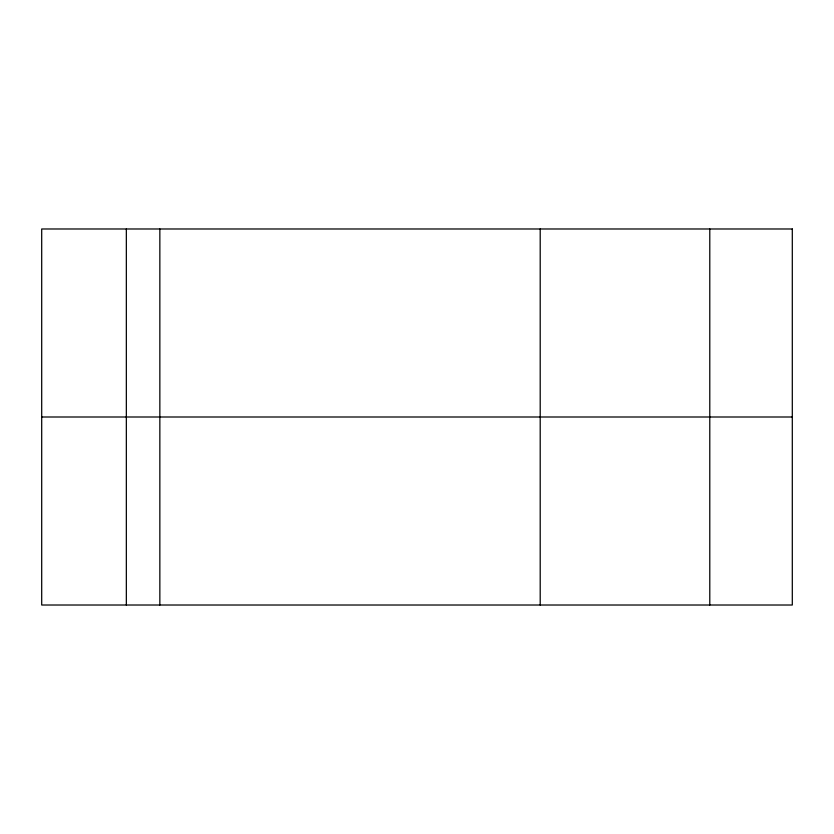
<?xml version="1.0" encoding="UTF-8"?>
<svg xmlns="http://www.w3.org/2000/svg" width="834" height="834" viewBox="0 0 834 834"><rect width="100%" height="100%" fill="white"/><g stroke="black" fill="none" stroke-linecap="round" stroke-linejoin="round"><path stroke-width="1.25" d="M41.7 417L792.3 417M709.786 228.985L709.786 605.015M540.203 228.985L540.203 605.015M159.847 228.985L159.847 605.015M126.341 228.985L126.341 605.015M792.3 228.985L41.7 228.985L41.7 605.015L792.3 605.015L792.3 228.985"/></g></svg>
